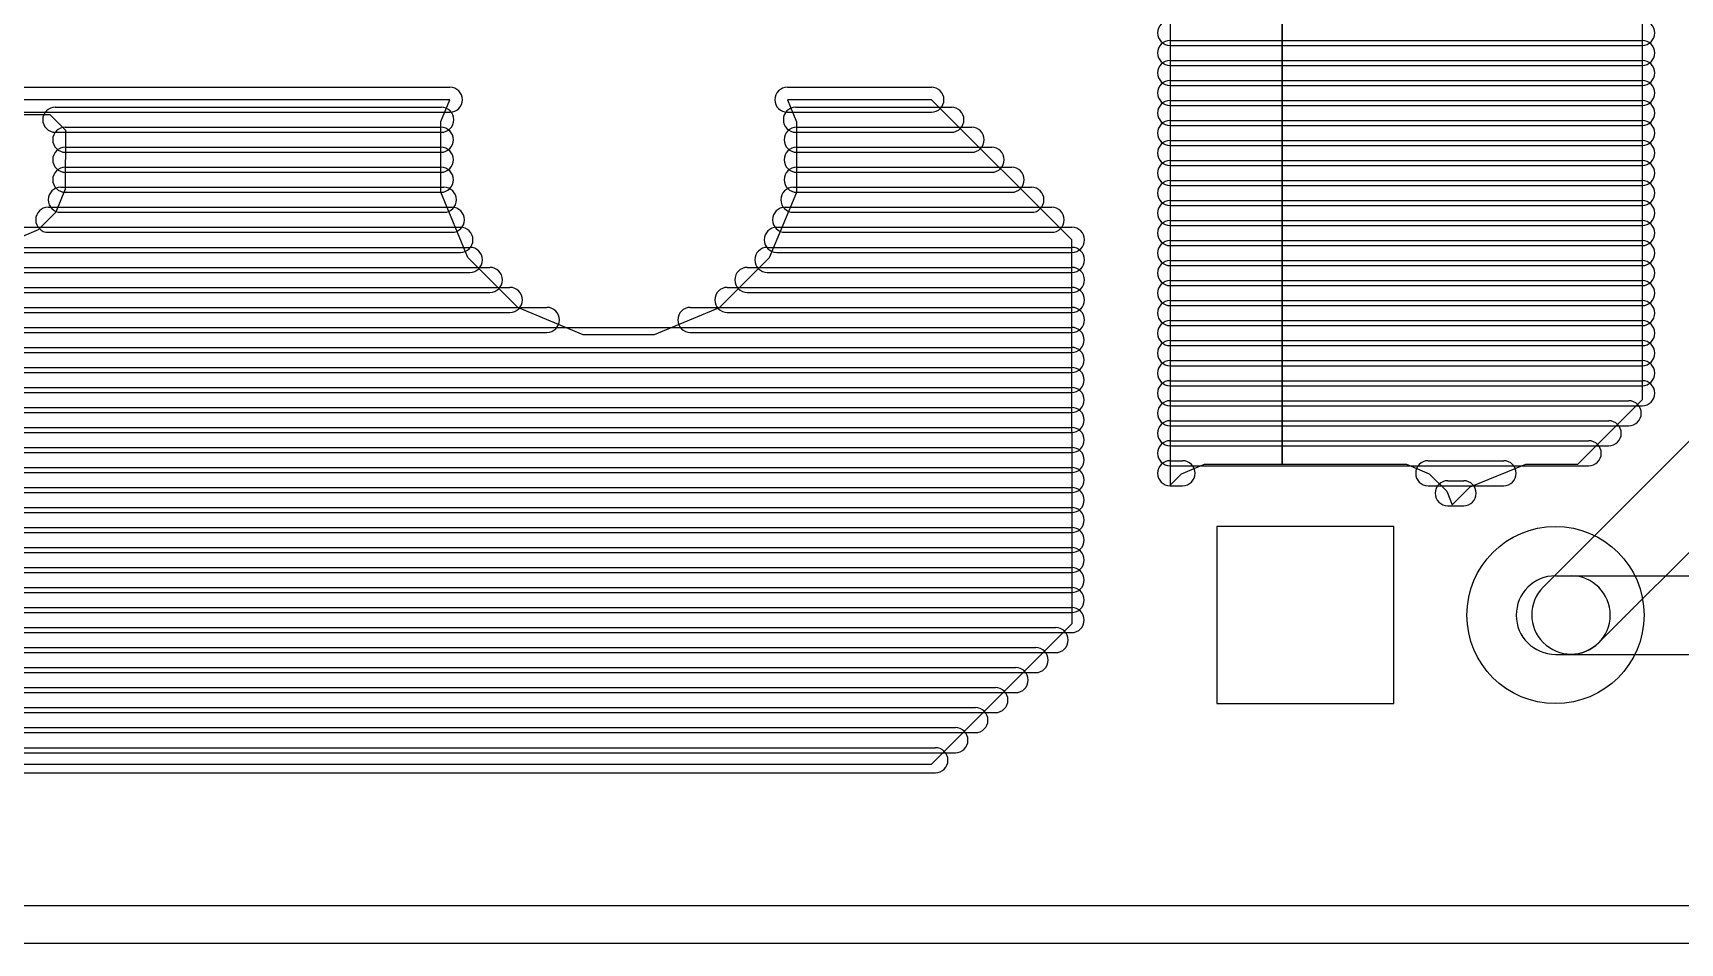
# Model space of a CAD drawing. Extents: x 25909 to 94169, y 14485 to 72115.
# Drawn here: x 76504 to 83089, y 14485 to 18123 of the extents above; entities that cross this region are included whole.
import ezdxf

# ---------------------------------------------------------------- set-up
doc = ezdxf.new("R2010")
doc.units = 0
doc.layers.add('BLACK', color=1, linetype='CONTINUOUS')

msp = doc.modelspace()

# ---------------------------------------------------------------- linework, layer by layer
at = {"layer": 'BLACK'}
for p, q in [((81050, 18546), (81050, 16315)), ((82939, 16658), (82939, 18291)), ((81498, 16399), (81498, 18200)), ((81498, 18200), (81498, 16399)), ((81050, 18093), (82938, 18093)), ((81050, 18093), (82938, 18093)), ((81050, 18073), (82938, 18073)), ((81050, 18073), (82938, 18073)), ((81050, 18013), (82938, 18013)), ((81050, 18013), (82938, 18013)), ((81050, 17993), (82938, 17993)), ((81050, 17993), (82938, 17993)), ((81050, 17933), (82938, 17933)), ((81050, 17933), (82938, 17933)), ((81050, 17913), (82938, 17913)), ((81050, 17913), (82938, 17913)), ((72827, 17906), (78171, 17906)), ((78171, 17856), (72827, 17856)), ((78135, 17769), (78171, 17856)), ((79520, 17906), (80096, 17906)), ((80097, 17856), (79520, 17856)), ((79520, 17856), (79557, 17768)), ((80658, 17296), (80097, 17856)), ((81050, 17853), (82938, 17853)), ((81050, 17853), (82938, 17853)), ((72827, 17806), (78171, 17806)), ((76034, 17797), (76572, 17797)), ((76572, 17797), (76634, 17735)), ((76593, 17826), (78137, 17826)), ((79520, 17806), (80096, 17806)), ((79554, 17826), (80176, 17826)), ((81050, 17833), (82938, 17833)), ((81050, 17833), (82938, 17833)), ((76593, 17726), (78137, 17726)), ((76633, 17746), (78135, 17746)), ((76634, 17735), (76633, 17498)), ((78135, 17486), (78135, 17769)), ((79554, 17726), (80176, 17726)), ((79557, 17768), (79557, 17485)), ((79557, 17746), (80257, 17746)), ((81050, 17773), (82938, 17773)), ((81050, 17773), (82938, 17773)), ((81050, 17753), (82938, 17753)), ((81050, 17753), (82938, 17753)), ((76633, 17666), (78135, 17666)), ((79557, 17666), (80337, 17666)), ((81050, 17693), (82938, 17693)), ((81050, 17693), (82938, 17693)), ((81050, 17673), (82938, 17673)), ((81050, 17673), (82938, 17673)), ((76633, 17646), (78135, 17646)), ((76633, 17586), (78135, 17586)), ((79557, 17646), (80257, 17646)), ((79557, 17586), (80417, 17586)), ((81050, 17613), (82938, 17613)), ((81050, 17613), (82938, 17613)), ((81050, 17593), (82938, 17593)), ((81050, 17593), (82938, 17593)), ((76633, 17566), (78135, 17566)), ((79557, 17566), (80337, 17566)), ((81050, 17533), (82938, 17533)), ((81050, 17533), (82938, 17533)), ((76633, 17498), (76595, 17406)), ((76615, 17506), (78147, 17506)), ((76633, 17486), (78135, 17486)), ((78243, 17225), (78135, 17486)), ((79557, 17485), (79448, 17224)), ((79544, 17506), (80496, 17506)), ((79557, 17486), (80417, 17486)), ((81050, 17513), (82938, 17513)), ((81050, 17513), (82938, 17513)), ((81050, 17453), (82938, 17453)), ((81050, 17453), (82938, 17453)), ((76595, 17406), (76525, 17336)), ((76565, 17426), (78179, 17426)), ((76615, 17406), (78147, 17406)), ((79511, 17426), (80577, 17426)), ((79544, 17406), (80496, 17406)), ((81050, 17433), (82938, 17433)), ((81050, 17433), (82938, 17433)), ((72785, 17346), (78213, 17346)), ((76525, 17336), (76434, 17298)), ((76565, 17326), (78179, 17326)), ((79478, 17346), (80658, 17346)), ((79511, 17326), (80577, 17326)), ((81050, 17373), (82938, 17373)), ((81050, 17373), (82938, 17373)), ((81050, 17353), (82938, 17353)), ((81050, 17353), (82938, 17353)), ((72747, 17266), (78251, 17266)), ((79440, 17266), (80658, 17266)), ((80659, 15762), (80658, 17296)), ((81050, 17293), (82938, 17293)), ((81050, 17293), (82938, 17293)), ((81050, 17273), (82938, 17273)), ((81050, 17273), (82938, 17273)), ((72785, 17246), (78213, 17246)), ((78443, 17025), (78243, 17225)), ((79448, 17224), (79248, 17024)), ((79478, 17246), (80658, 17246)), ((81050, 17213), (82938, 17213)), ((81050, 17213), (82938, 17213)), ((81050, 17193), (82938, 17193)), ((81050, 17193), (82938, 17193)), ((72667, 17186), (78331, 17186)), ((72747, 17166), (78251, 17166)), ((79360, 17186), (80658, 17186)), ((79440, 17166), (80658, 17166)), ((81050, 17133), (82938, 17133)), ((81050, 17133), (82938, 17133)), ((72587, 17106), (78411, 17106)), ((72667, 17086), (78331, 17086)), ((79280, 17106), (80658, 17106)), ((79360, 17086), (80658, 17086)), ((81050, 17113), (82938, 17113)), ((81050, 17113), (82938, 17113)), ((72439, 17026), (78559, 17026)), ((72587, 17006), (78411, 17006)), ((78704, 16916), (78443, 17025)), ((79248, 17024), (78987, 16916)), ((79132, 17026), (80658, 17026)), ((79280, 17006), (80658, 17006)), ((81050, 17053), (82938, 17053)), ((81050, 17053), (82938, 17053)), ((81050, 17033), (82938, 17033)), ((81050, 17033), (82938, 17033)), ((26625, 16946), (80657, 16946)), ((72439, 16926), (78559, 16926)), ((79132, 16926), (80658, 16926)), ((81050, 16973), (82938, 16973)), ((81050, 16973), (82938, 16973)), ((81050, 16953), (82938, 16953)), ((81050, 16953), (82938, 16953)), ((26625, 16866), (80657, 16866)), ((78987, 16916), (78704, 16916)), ((81050, 16893), (82938, 16893)), ((81050, 16893), (82938, 16893)), ((81050, 16873), (82938, 16873)), ((81050, 16873), (82938, 16873)), ((26625, 16846), (80657, 16846)), ((81050, 16813), (82938, 16813)), ((81050, 16813), (82938, 16813)), ((81050, 16793), (82938, 16793)), ((81050, 16793), (82938, 16793)), ((26625, 16786), (80657, 16786)), ((26625, 16766), (80657, 16766)), ((81050, 16733), (82938, 16733)), ((81050, 16733), (82938, 16733)), ((26625, 16706), (80657, 16706)), ((26625, 16686), (80657, 16686)), ((81050, 16713), (82938, 16713)), ((81050, 16713), (82938, 16713)), ((26625, 16626), (80657, 16626)), ((26625, 16606), (80657, 16606)), ((81050, 16653), (82884, 16653)), ((81050, 16653), (82884, 16653)), ((81050, 16633), (82938, 16633)), ((81050, 16633), (82938, 16633)), ((82542, 15908), (83234, 16600)), ((82680, 16399), (82939, 16658)), ((26625, 16546), (80657, 16546)), ((81050, 16573), (82804, 16573)), ((81050, 16573), (82804, 16573)), ((81050, 16553), (82884, 16553)), ((81050, 16553), (82884, 16553)), ((26625, 16526), (80657, 16526)), ((26625, 16466), (80657, 16466)), ((81050, 16493), (82724, 16493)), ((81050, 16493), (82724, 16493)), ((81050, 16473), (82804, 16473)), ((81050, 16473), (82804, 16473)), ((26625, 16446), (80657, 16446)), ((81050, 16413), (81100, 16413)), ((81050, 16413), (81100, 16413)), ((81096, 16361), (81188, 16399)), ((81188, 16399), (81498, 16399)), ((81498, 16399), (81995, 16399)), ((81995, 16399), (82086, 16361)), ((82082, 16413), (82384, 16413)), ((82082, 16413), (82384, 16413)), ((82250, 16308), (82472, 16399)), ((82472, 16399), (82680, 16399)), ((26625, 16386), (80657, 16386)), ((26625, 16366), (80657, 16366)), ((81050, 16393), (82724, 16393)), ((81050, 16393), (82724, 16393)), ((81050, 16315), (81096, 16361)), ((82086, 16361), (82156, 16291)), ((82160, 16333), (82224, 16333)), ((82160, 16333), (82224, 16333)), ((82764, 15686), (83456, 16378)), ((26625, 16306), (80657, 16306)), ((26625, 16286), (80657, 16286)), ((81050, 16313), (81100, 16313)), ((81050, 16313), (81100, 16313)), ((82082, 16313), (82384, 16313)), ((82082, 16313), (82384, 16313)), ((82156, 16291), (82178, 16237)), ((82178, 16237), (82250, 16308)), ((26625, 16226), (80657, 16226)), ((26625, 16206), (80657, 16206)), ((82160, 16233), (82224, 16233)), ((82160, 16233), (82224, 16233)), ((26625, 16146), (80657, 16146)), ((81945, 16150), (81237, 16150)), ((81237, 16150), (81237, 15442)), ((81945, 15442), (81945, 16150)), ((26625, 16126), (80657, 16126)), ((26625, 16066), (80657, 16066)), ((26625, 16046), (80657, 16046)), ((26625, 15986), (80657, 15986)), ((26625, 15966), (80657, 15966)), ((82591, 15953), (82653, 15953)), ((82591, 15953), (86157, 15953)), ((26625, 15906), (80657, 15906)), ((26625, 15886), (80657, 15886)), ((26625, 15826), (80657, 15826)), ((26625, 15806), (80657, 15806)), ((26691, 15746), (80593, 15746)), ((80097, 15200), (80659, 15762)), ((26625, 15726), (80657, 15726)), ((26691, 15646), (80593, 15646)), ((26771, 15666), (80513, 15666)), ((82591, 15639), (82653, 15639)), ((82591, 15639), (86157, 15639)), ((26771, 15566), (80513, 15566)), ((26851, 15586), (80433, 15586)), ((26851, 15486), (80433, 15486)), ((26930, 15506), (80352, 15506)), ((27010, 15426), (80272, 15426)), ((81237, 15442), (81945, 15442)), ((26930, 15406), (80352, 15406)), ((27090, 15346), (80192, 15346)), ((27010, 15326), (80272, 15326)), ((27090, 15246), (80192, 15246)), ((27170, 15266), (80112, 15266)), ((27170, 15166), (80112, 15166)), ((76096, 15200), (80097, 15200)), ((26378, 14635), (94094, 14635)), ((26378, 14485), (94094, 14485))]:
    msp.add_line(p, q, dxfattribs=at)
msp.add_circle((82591, 15796), 354, dxfattribs=at)
for centre, radius, start, end in [((81050, 18123), 50, 90, 270), ((81050, 18123), 50, 90, 270), ((82938, 18123), 50, 270, 450), ((82938, 18123), 50, 270, 450), ((81050, 18043), 50, 90, 270), ((81050, 18043), 50, 90, 270), ((82938, 18043), 50, 270, 450), ((82938, 18043), 50, 270, 450), ((81050, 17963), 50, 90, 270), ((81050, 17963), 50, 90, 270), ((82938, 17963), 50, 270, 450), ((82938, 17963), 50, 270, 450), ((81050, 17883), 50, 90, 270), ((81050, 17883), 50, 90, 270), ((82938, 17883), 50, 270, 450), ((82938, 17883), 50, 270, 450), ((78171, 17856), 50, 270, 450), ((79520, 17856), 50, 90, 270), ((80096, 17856), 50, 270, 450), ((81050, 17803), 50, 90, 270), ((81050, 17803), 50, 90, 270), ((82938, 17803), 50, 270, 450), ((82938, 17803), 50, 270, 450), ((76593, 17776), 50, 90, 270), ((78137, 17776), 50, 270, 450), ((79554, 17776), 50, 90, 270), ((80176, 17776), 50, 270, 450), ((76633, 17696), 50, 90, 270), ((78135, 17696), 50, 270, 450), ((79557, 17696), 50, 90, 270), ((80257, 17696), 50, 270, 450), ((81050, 17723), 50, 90, 270), ((81050, 17723), 50, 90, 270), ((82938, 17723), 50, 270, 450), ((82938, 17723), 50, 270, 450), ((76633, 17616), 50, 90, 270), ((78135, 17616), 50, 270, 450), ((79557, 17616), 50, 90, 270), ((80337, 17616), 50, 270, 450), ((81050, 17643), 50, 90, 270), ((81050, 17643), 50, 90, 270), ((82938, 17643), 50, 270, 450), ((82938, 17643), 50, 270, 450), ((76633, 17536), 50, 90, 270), ((78135, 17536), 50, 270, 450), ((79557, 17536), 50, 90, 270), ((80417, 17536), 50, 270, 450), ((81050, 17563), 50, 90, 270), ((81050, 17563), 50, 90, 270), ((82938, 17563), 50, 270, 450), ((82938, 17563), 50, 270, 450), ((81050, 17483), 50, 90, 270), ((81050, 17483), 50, 90, 270), ((82938, 17483), 50, 270, 450), ((82938, 17483), 50, 270, 450), ((76615, 17456), 50, 90, 270), ((78147, 17456), 50, 270, 450), ((79544, 17456), 50, 90, 270), ((80496, 17456), 50, 270, 450), ((81050, 17403), 50, 90, 270), ((81050, 17403), 50, 90, 270), ((82938, 17403), 50, 270, 450), ((82938, 17403), 50, 270, 450), ((76565, 17376), 50, 90, 270), ((78179, 17376), 50, 270, 450), ((79511, 17376), 50, 90, 270), ((80577, 17376), 50, 270, 450), ((78213, 17296), 50, 270, 450), ((79478, 17296), 50, 90, 270), ((80658, 17296), 50, 270, 450), ((81050, 17323), 50, 90, 270), ((81050, 17323), 50, 90, 270), ((82938, 17323), 50, 270, 450), ((82938, 17323), 50, 270, 450), ((78251, 17216), 50, 270, 450), ((79440, 17216), 50, 90, 270), ((80658, 17216), 50, 270, 450), ((81050, 17243), 50, 90, 270), ((81050, 17243), 50, 90, 270), ((82938, 17243), 50, 270, 450), ((82938, 17243), 50, 270, 450), ((81050, 17163), 50, 90, 270), ((81050, 17163), 50, 90, 270), ((82938, 17163), 50, 270, 450), ((82938, 17163), 50, 270, 450), ((78331, 17136), 50, 270, 450), ((79360, 17136), 50, 90, 270), ((80658, 17136), 50, 270, 450), ((81050, 17083), 50, 90, 270), ((81050, 17083), 50, 90, 270), ((82938, 17083), 50, 270, 450), ((82938, 17083), 50, 270, 450), ((78411, 17056), 50, 270, 450), ((79280, 17056), 50, 90, 270), ((80658, 17056), 50, 270, 450), ((78559, 16976), 50, 270, 450), ((79132, 16976), 50, 90, 270), ((80658, 16976), 50, 270, 450), ((81050, 17003), 50, 90, 270), ((81050, 17003), 50, 90, 270), ((82938, 17003), 50, 270, 450), ((82938, 17003), 50, 270, 450), ((80657, 16896), 50, 270, 450), ((81050, 16923), 50, 90, 270), ((81050, 16923), 50, 90, 270), ((82938, 16923), 50, 270, 450), ((82938, 16923), 50, 270, 450), ((80657, 16816), 50, 270, 450), ((81050, 16843), 50, 90, 270), ((81050, 16843), 50, 90, 270), ((82938, 16843), 50, 270, 450), ((82938, 16843), 50, 270, 450), ((81050, 16763), 50, 90, 270), ((81050, 16763), 50, 90, 270), ((82938, 16763), 50, 270, 450), ((82938, 16763), 50, 270, 450), ((80657, 16736), 50, 270, 450), ((81050, 16683), 50, 90, 270), ((81050, 16683), 50, 90, 270), ((82938, 16683), 50, 270, 450), ((82938, 16683), 50, 270, 450), ((80657, 16656), 50, 270, 450), ((80657, 16576), 50, 270, 450), ((81050, 16603), 50, 90, 270), ((81050, 16603), 50, 90, 270), ((82884, 16603), 50, 270, 450), ((82884, 16603), 50, 270, 450), ((80657, 16496), 50, 270, 450), ((81050, 16523), 50, 90, 270), ((81050, 16523), 50, 90, 270), ((82804, 16523), 50, 270, 450), ((82804, 16523), 50, 270, 450), ((80657, 16416), 50, 270, 450), ((81050, 16443), 50, 90, 270), ((81050, 16443), 50, 90, 270), ((82724, 16443), 50, 270, 450), ((82724, 16443), 50, 270, 450), ((81050, 16363), 50, 90, 270), ((81050, 16363), 50, 90, 270), ((81100, 16363), 50, 270, 450), ((81100, 16363), 50, 270, 450), ((82082, 16363), 50, 90, 270), ((82082, 16363), 50, 90, 270), ((82384, 16363), 50, 270, 450), ((82384, 16363), 50, 270, 450), ((80657, 16336), 50, 270, 450), ((82160, 16283), 50, 90, 270), ((82160, 16283), 50, 90, 270), ((82224, 16283), 50, 270, 450), ((82224, 16283), 50, 270, 450), ((80657, 16256), 50, 270, 450), ((80657, 16176), 50, 270, 450), ((80657, 16096), 50, 270, 450), ((80657, 16016), 50, 270, 450), ((80657, 15936), 50, 270, 450), ((82591, 15796), 157, 90, 270), ((82591, 15796), 157, 90, 270), ((82653, 15796), 157, 270, 450), ((80657, 15856), 50, 270, 450), ((82653, 15797), 157, 135, 315), ((80657, 15776), 50, 270, 450), ((80593, 15696), 50, 270, 450), ((80513, 15616), 50, 270, 450), ((80433, 15536), 50, 270, 450), ((80352, 15456), 50, 270, 450), ((80272, 15376), 50, 270, 450), ((80192, 15296), 50, 270, 450), ((80112, 15216), 50, 270, 450)]:
    msp.add_arc(centre, radius, start, end, dxfattribs=at)

doc.saveas('drawing.dxf')
